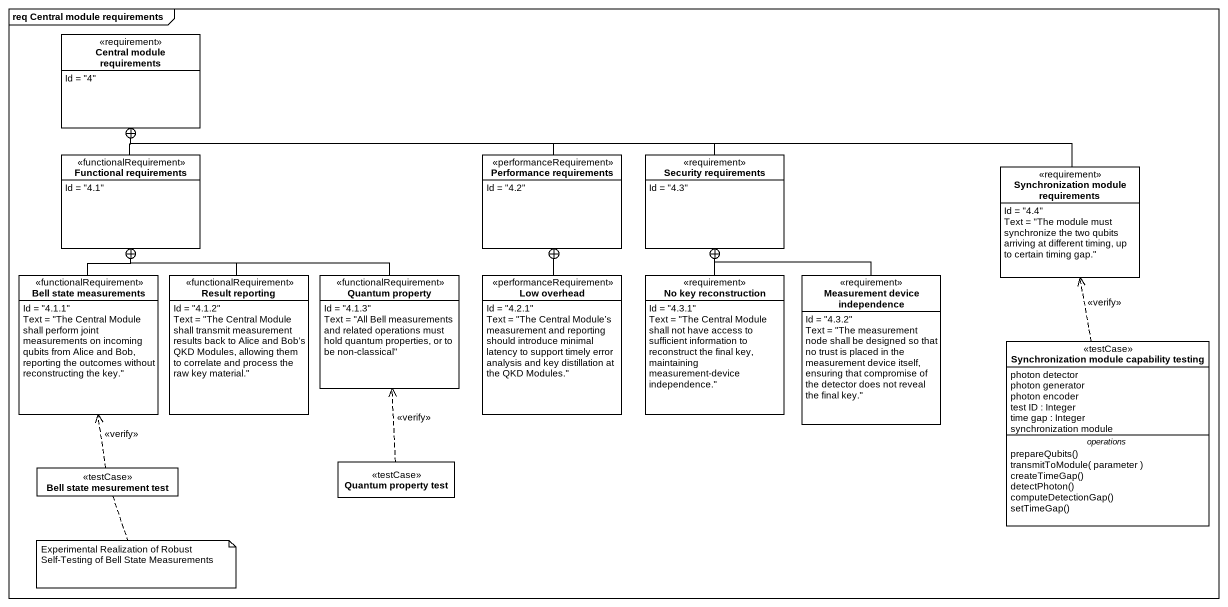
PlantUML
@startuml
mainframe req Central module requirements
hide circle
hide empty members
class "Central module requirements" as Central_module_requirements <<requirement>> {
  Id = "4"
}
class "Functional requirements" as Functional_requirements <<functionalRequirement>> {
  Id = "4.1"
}
class "Performance requirements" as Performance_requirements <<performanceRequirement>> {
  Id = "4.2"
}
class "Security requirements" as Security_requirements <<requirement>> {
  Id = "4.3"
}
class "Synchronization module requirements" as Synchronization_module <<requirement>> {
  Id = "4.4"
  Text = "The module must synchronize the two qubits arriving at different timing, up to certain timing gap."
}
class "Bell state measurements" as Bell_state_measurements <<functionalRequirement>> {
  Id = "4.1.1"
  Text = "The Central Module shall perform joint measurements on incoming qubits from Alice and Bob, reporting the outcomes without reconstructing the key."
}
class "Result reporting" as Result_reporting <<functionalRequirement>> {
  Id = "4.1.2"
  Text = "The Central Module shall transmit measurement results back to Alice and Bob’s QKD Modules, allowing them to correlate and process the raw key material."
}
class "Quantum property" as Quantum_property <<functionalRequirement>> {
  Id = "4.1.3"
  Text = "All Bell measurements and related operations must hold quantum properties, or to be non-classical"
}
class "Low overhead" as Low_overhead <<performanceRequirement>> {
  Id = "4.2.1"
  Text = "The Central Module’s measurement and reporting should introduce minimal latency to support timely error analysis and key distillation at the QKD Modules."
}
class "No key reconstruction" as No_key_reconstruction <<requirement>> {
  Id = "4.3.1"
  Text = "The Central Module shall not have access to sufficient information to reconstruct the final key, maintaining measurement-device independence."
}
class "Measurement device independence" as Measurement_device <<requirement>> {
  Id = "4.3.2"
  Text = "The measurement node shall be designed so that no trust is placed in the measurement device itself, ensuring that compromise of the detector does not reveal the final key."
}
class "Synchronization module capability testing" as Synchronization_module_2 <<testCase>> {
  photon detector
  photon generator
  photon encoder
  test ID : Integer
  time gap : Integer
  synchronization module
  -- operations --
  prepareQubits()
  transmitToModule( parameter )
  createTimeGap()
  detectPhoton()
  computeDetectionGap()
  setTimeGap()
}
class "Bell state mesurement test" as Bell_state_mesurement_test <<testCase>>
class "Quantum property test" as Quantum_property_test <<testCase>>
Functional_requirements -up-+ Central_module_requirements
Performance_requirements -left-+ Central_module_requirements
Security_requirements -left-+ Central_module_requirements
Synchronization_module -left-+ Central_module_requirements
Bell_state_measurements -up-+ Functional_requirements
Result_reporting -up-+ Functional_requirements
Quantum_property -left-+ Functional_requirements
Low_overhead -up-+ Performance_requirements
No_key_reconstruction -up-+ Security_requirements
Measurement_device -up-+ Security_requirements
Synchronization_module_2 .up.> Synchronization_module : <<verify>>
Bell_state_mesurement_test .up.> Bell_state_measurements : <<verify>>
Quantum_property_test .up.> Quantum_property : <<verify>>
note bottom of Bell_state_mesurement_test : Experimental Realization of Robust Self-Testing of Bell State Measurements
@enduml
